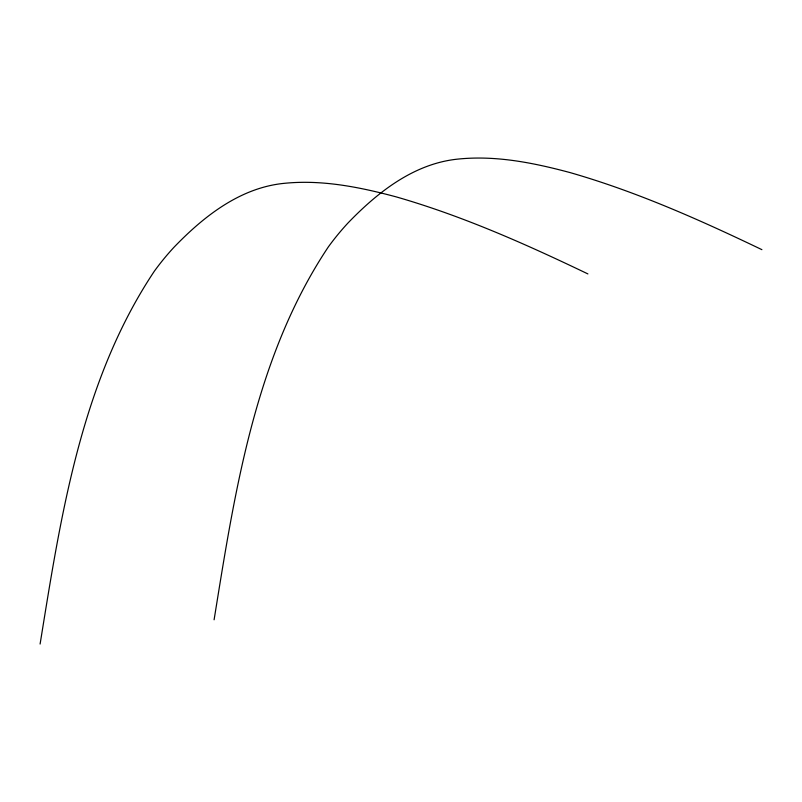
<?xml version="1.0" encoding="UTF-8"?>
<svg xmlns="http://www.w3.org/2000/svg" width="802" height="802" viewBox="0 0 802 802"><rect width="100%" height="100%" fill="white"/><g stroke="black" fill="none" stroke-linecap="round" stroke-linejoin="round"><path stroke-width="1.2" d="M40.1 644.046C60.812 516.177 80.982 381.13 154.385 271.136A302.835 246.815 82.1 0 1 173.964 247.287C203.808 216.279 240.53 187.347 284.931 183.267C322.504 179.578 360.028 187.187 396.168 196.871C462.523 215.928 525.781 244.129 587.906 273.923M214.094 619.786C234.796 491.917 254.966 356.86 328.369 246.866A302.835 246.815 82.1 0 1 347.958 223.026C377.802 192.019 414.524 163.087 458.924 158.996C496.498 155.307 534.022 162.926 570.152 172.61C636.517 191.658 699.775 219.868 761.9 249.663"/></g></svg>
